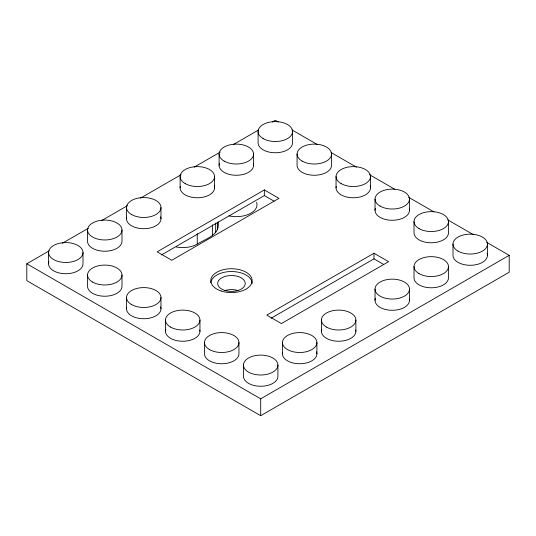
<?xml version="1.0" encoding="UTF-8"?>
<svg xmlns="http://www.w3.org/2000/svg" width="536" height="536" viewBox="0 0 536 536"><rect width="100%" height="100%" fill="white"/><g stroke="black" fill="none" stroke-linecap="round" stroke-linejoin="round"><path stroke-width="0.8" d="M176.237 246.982A20.676 11.933 0 0 0 196.484 244.557L197.261 244.041C205.59 238.828 220.886 234.755 217.998 221.857M486.755 242.379L509.2 255.337L509.2 272.221L260.69 415.695L26.8 280.663L26.8 263.779L49.258 250.815M62.303 243.284L88.386 228.222M101.425 220.698L127.508 205.636M140.546 198.106L181.121 174.682M194.166 167.152L220.249 152.097M233.287 144.566L258.647 129.926M272.409 121.98L275.31 120.305L278.204 121.98M264.349 189.932L157.149 251.826L171.761 260.262L278.961 198.374L264.349 189.932L264.349 195.56L161.49 254.942M373.981 253.233L266.781 315.121L281.4 323.563L388.6 261.669L373.981 253.233L373.981 258.855L271.129 318.237M26.8 263.779L260.69 398.817L509.2 255.337M291.966 129.92L317.305 144.553M331.067 152.499L356.413 167.125M369.445 174.656L394.791 189.288M408.546 197.228L433.892 211.861M447.647 219.807L472.993 234.44M264.349 195.56L274.09 201.188M373.981 258.855L383.729 264.483M487.445 244.088L487.445 255.337M452.994 244.088L452.994 255.337A17.226 9.95 0 0 0 471.908 265.24A17.226 9.95 0 0 0 487.117 253.394M448.465 221.582L448.465 232.832A17.226 9.95 0 0 1 431.239 242.781A17.226 9.95 0 0 1 414.006 232.832L414.006 221.582M448.465 266.593L448.465 277.849A17.226 9.95 0 0 1 431.239 287.792A17.226 9.95 0 0 1 414.006 277.849L414.006 266.593M409.484 199.077L409.484 210.326M409.484 289.098A17.226 9.95 0 0 1 383.642 297.715A17.226 9.95 0 0 1 383.642 280.482A17.226 9.95 0 0 1 409.484 289.098L409.484 300.354M375.026 199.077L375.026 210.326M375.026 289.098L375.026 300.354M370.503 176.572L370.503 187.821M355.884 320.046L355.884 331.295M336.045 176.572L336.045 187.821M331.516 154.066L331.516 165.316A17.226 9.95 0 0 1 314.29 175.265A17.226 9.95 0 0 1 297.065 165.316L297.065 154.066M321.426 320.046L321.426 331.295M316.903 342.551A17.226 9.95 0 0 1 291.061 351.167A17.226 9.95 0 0 1 291.061 333.935A17.226 9.95 0 0 1 316.903 342.551L316.903 353.807M292.535 131.554L292.535 142.811A17.226 9.95 0 0 1 275.31 152.76A17.226 9.95 0 0 1 258.084 142.811L258.084 131.554M282.445 342.551L282.445 353.807M277.916 365.056A17.226 9.95 0 0 1 252.074 373.672A17.226 9.95 0 0 1 252.074 356.44A17.226 9.95 0 0 1 277.916 365.056L277.916 376.312A17.226 9.95 0 0 1 260.69 386.255A17.226 9.95 0 0 1 243.465 376.312L243.465 365.056M260.69 398.817L260.69 415.695M253.555 154.066L253.555 165.316M238.935 342.551L238.935 353.807A17.226 9.95 0 0 1 221.71 363.75A17.226 9.95 0 0 1 204.484 353.807L204.484 342.551M219.097 154.066L219.097 165.316M217.529 222.554L217.529 229.783M215.686 223.07L215.686 232.711M214.574 176.572L214.574 187.821M212.598 224.819L212.598 235.264M199.955 320.046L199.955 331.295M197.261 233.589L197.261 244.041M180.116 176.572L180.116 187.821M165.497 320.046L165.497 331.295M160.974 207.512L160.974 218.768M160.974 297.54L160.974 308.79M126.516 207.512L126.516 218.768M126.516 297.54L126.516 308.79M121.994 230.018A17.226 9.95 0 0 1 96.152 238.634A17.226 9.95 0 0 1 96.152 221.408A17.226 9.95 0 0 1 121.994 230.018L121.994 241.274A17.226 9.95 0 0 1 104.761 251.223A17.226 9.95 0 0 1 87.536 241.274L87.536 230.018M121.994 275.035L121.994 286.284A17.226 9.95 0 0 1 104.761 296.234A17.226 9.95 0 0 1 87.536 286.284L87.536 275.035M83.006 252.53A17.226 9.95 0 0 1 57.171 261.139A17.226 9.95 0 0 1 57.171 243.914A17.226 9.95 0 0 1 83.006 252.53L83.006 263.779A17.226 9.95 0 0 1 64.092 273.682A17.226 9.95 0 0 1 48.883 261.836M48.555 252.53L48.555 263.779M409.337 299.055A17.226 9.95 0 0 1 391.689 310.29A17.226 9.95 0 0 1 375.361 298.411M355.737 330.002A17.226 9.95 0 0 1 338.089 341.238A17.226 9.95 0 0 1 321.761 329.352M316.568 351.864A17.226 9.95 0 0 1 300.24 363.743A17.226 9.95 0 0 1 282.593 352.507M199.807 330.002A17.226 9.95 0 0 1 182.16 341.238A17.226 9.95 0 0 1 165.832 329.352M160.639 306.847A17.226 9.95 0 0 1 144.311 318.732A17.226 9.95 0 0 1 126.664 307.497M160.639 216.825A17.226 9.95 0 0 1 144.311 228.711A17.226 9.95 0 0 1 126.664 217.469M214.239 185.878A17.226 9.95 0 0 1 197.911 197.764A17.226 9.95 0 0 1 180.264 186.521M253.407 164.016A17.226 9.95 0 0 1 235.76 175.259A17.226 9.95 0 0 1 219.432 163.373M256.603 202.374A20.676 11.933 0 0 1 249.595 213.857A20.676 11.933 0 0 1 228.778 215.814M224.564 290.646A13.782 7.96 0 0 1 238.346 290.646M370.168 185.878A17.226 9.95 0 0 1 353.84 197.764A17.226 9.95 0 0 1 336.193 186.521M409.337 209.033A17.226 9.95 0 0 1 391.689 220.269A17.226 9.95 0 0 1 375.361 208.383M210.822 282.693A20.676 11.933 0 0 1 232.128 271.544A20.676 11.933 0 0 1 252.128 283.47M302.11 161.095A17.226 9.95 0 0 0 330.933 156.639A17.226 9.95 0 0 0 309.835 144.459A17.226 9.95 0 0 0 302.11 161.095M263.129 138.59A17.226 9.95 0 0 0 291.953 134.134A17.226 9.95 0 0 0 270.848 121.947A17.226 9.95 0 0 0 263.129 138.59M224.149 161.095A17.226 9.95 0 0 0 252.965 156.639A17.226 9.95 0 0 0 231.867 144.459A17.226 9.95 0 0 0 224.149 161.095M185.161 183.6A17.226 9.95 0 0 0 213.985 179.145A17.226 9.95 0 0 0 192.886 166.964A17.226 9.95 0 0 0 185.161 183.6M131.561 214.547A17.226 9.95 0 0 0 160.385 210.092A17.226 9.95 0 0 0 139.286 197.905A17.226 9.95 0 0 0 131.561 214.547M92.581 282.063A17.226 9.95 0 0 0 121.404 277.608A17.226 9.95 0 0 0 100.306 265.427A17.226 9.95 0 0 0 92.581 282.063M131.561 304.569A17.226 9.95 0 0 0 160.385 300.113A17.226 9.95 0 0 0 139.286 287.933A17.226 9.95 0 0 0 131.561 304.569M170.549 327.081A17.226 9.95 0 0 0 199.365 322.618A17.226 9.95 0 0 0 178.267 310.438A17.226 9.95 0 0 0 170.549 327.081M209.529 349.586A17.226 9.95 0 0 0 238.353 345.124A17.226 9.95 0 0 0 217.248 332.943A17.226 9.95 0 0 0 209.529 349.586M326.471 327.081A17.226 9.95 0 0 0 355.294 322.618A17.226 9.95 0 0 0 334.196 310.438A17.226 9.95 0 0 0 326.471 327.081M458.039 251.123A17.226 9.95 0 0 0 486.862 246.661A17.226 9.95 0 0 0 465.757 234.48A17.226 9.95 0 0 0 458.039 251.123M419.052 228.617A17.226 9.95 0 0 0 447.875 224.155A17.226 9.95 0 0 0 426.777 211.975A17.226 9.95 0 0 0 419.052 228.617M221.12 290.994A20.676 11.933 0 0 0 252.128 280.656A20.676 11.933 0 0 0 221.12 270.325A20.676 11.933 0 0 0 221.12 290.994M341.09 183.6A17.226 9.95 0 0 0 369.914 179.145A17.226 9.95 0 0 0 348.815 166.964A17.226 9.95 0 0 0 341.09 183.6M380.071 206.105A17.226 9.95 0 0 0 408.894 201.65A17.226 9.95 0 0 0 387.796 189.469A17.226 9.95 0 0 0 380.071 206.105M419.052 273.628A17.226 9.95 0 0 0 447.875 269.166A17.226 9.95 0 0 0 426.777 256.985A17.226 9.95 0 0 0 419.052 273.628M224.564 290.365A13.782 7.96 0 0 0 245.233 283.47A13.782 7.96 0 0 0 224.564 276.583A13.782 7.96 0 0 0 224.564 290.365"/></g></svg>
